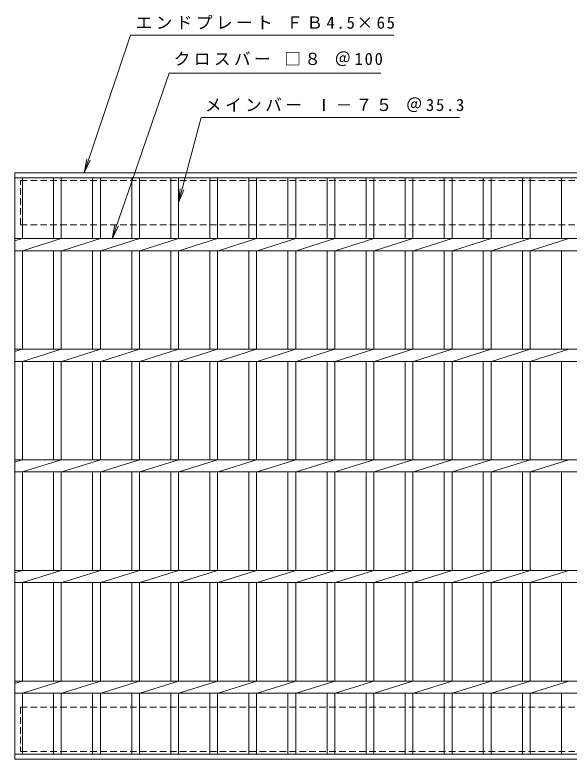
# Model space of a CAD drawing. Units: millimetres, scale not verified. Extents: x -747 to 908, y -688 to 577.
# Drawn here: x -745 to -244, y -96 to 577 of the extents above; entities that cross this region are included whole.
import ezdxf

# ---------------------------------------------------------------- set-up
doc = ezdxf.new("R2010")
doc.units = ezdxf.units.MM
doc.header["$LTSCALE"] = 5
doc.linetypes.add('DASHED1', pattern=[1.8, 1.2, -0.6])
for name, color, linetype, lineweight in [('B-1', 2, 'Continuous', 9), ('B-2', 3, 'Continuous', 9), ('B-5', 7, 'Continuous', 9)]:
    doc.layers.add(name, color=color, linetype=linetype, lineweight=lineweight)
doc.styles.add('ＭＳ ゴシック', font='')
doc.styles.get('ＭＳ ゴシック').set_extended_font_data('MS Gothic')

msp = doc.modelspace()

# ---------------------------------------------------------------- linework, layer by layer
at = {"layer": 'B-1', "linetype": 'DASHED1'}
for p, q in [((-739.756, 386.987), (-739.756, 426.986)), ((-739.756, 386.987), (245.244, 386.987)), ((-739.756, -49.013), (-739.756, -89.013)), ((-739.756, -49.013), (245.244, -49.013))]:
    msp.add_line(p, q, dxfattribs=at)
for points in [[(-739.756, 426.986), (245.244, 426.986), (245.244, 386.987)], [(-739.756, -89.013), (245.244, -89.013), (245.244, -49.013)]]:
    msp.add_lwpolyline(points, dxfattribs=at)
at = {"layer": 'B-2'}
for p, q in [((-744.756, -96.013), (-744.756, 433.987)), ((-744.756, 433.987), (250.244, 433.987)), ((-744.756, 429.487), (250.244, 429.487)), ((-737.755, 374.487), (-737.755, 429.487)), ((-709.855, 429.487), (-709.855, 374.487)), ((-702.855, 429.487), (-702.855, 374.487)), ((-674.555, 429.487), (-674.555, 374.487)), ((-667.555, 429.487), (-667.555, 374.487)), ((-639.255, 429.487), (-639.255, 374.487)), ((-632.255, 429.487), (-632.255, 374.487)), ((-603.955, 429.487), (-603.955, 374.487)), ((-596.955, 429.487), (-596.955, 374.487)), ((-568.655, 429.487), (-568.655, 374.487)), ((-561.655, 429.487), (-561.655, 374.487)), ((-533.355, 429.487), (-533.355, 374.487)), ((-526.355, 429.487), (-526.355, 374.487)), ((-498.055, 429.487), (-498.055, 374.487)), ((-491.055, 429.487), (-491.055, 374.487)), ((-462.755, 429.487), (-462.755, 374.487)), ((-455.755, 429.487), (-455.755, 374.487)), ((-427.455, 429.487), (-427.455, 374.487)), ((-420.455, 429.487), (-420.455, 374.487)), ((-392.155, 429.487), (-392.155, 374.487)), ((-385.155, 429.487), (-385.155, 374.487)), ((-356.855, 429.487), (-356.855, 374.487)), ((-349.855, 429.487), (-349.855, 374.487)), ((-321.555, 429.487), (-321.555, 374.487)), ((-314.556, 429.487), (-314.556, 374.487)), ((-286.255, 429.487), (-286.255, 374.487)), ((-279.255, 429.487), (-279.255, 374.487)), ((-250.955, 429.487), (-250.955, 374.487)), ((-744.756, 372.406), (-738.156, 374.487)), ((-744.756, 374.487), (250.244, 374.487)), ((-737.755, 363.487), (-702.855, 374.487)), ((-702.455, 363.487), (-667.556, 374.487)), ((-667.155, 363.487), (-632.256, 374.487)), ((-631.855, 363.487), (-596.955, 374.487)), ((-596.556, 363.487), (-561.656, 374.487)), ((-561.255, 363.487), (-526.355, 374.487)), ((-525.955, 363.487), (-491.055, 374.487)), ((-490.656, 363.487), (-455.756, 374.487)), ((-455.355, 363.487), (-420.455, 374.487)), ((-420.055, 363.487), (-385.155, 374.487)), ((-384.756, 363.487), (-349.856, 374.487)), ((-349.455, 363.487), (-314.556, 374.487)), ((-314.155, 363.487), (-279.255, 374.487)), ((-279.255, 363.487), (-244.356, 374.487)), ((-744.756, 363.487), (250.244, 363.487)), ((-737.755, 274.487), (-737.755, 363.487)), ((-709.855, 363.487), (-709.855, 274.487)), ((-702.855, 363.487), (-702.855, 274.487)), ((-674.555, 363.487), (-674.555, 274.487)), ((-667.555, 363.487), (-667.555, 274.487)), ((-639.255, 363.487), (-639.255, 274.487)), ((-632.255, 363.487), (-632.255, 274.487)), ((-603.955, 363.487), (-603.955, 274.487)), ((-596.955, 363.487), (-596.955, 274.487)), ((-568.655, 363.487), (-568.655, 274.487)), ((-561.655, 363.487), (-561.655, 274.487)), ((-533.355, 363.487), (-533.355, 274.487)), ((-526.355, 363.487), (-526.355, 274.487)), ((-498.055, 363.487), (-498.055, 274.487)), ((-491.055, 363.487), (-491.055, 274.487)), ((-462.755, 363.487), (-462.755, 274.487)), ((-455.755, 363.487), (-455.755, 274.487)), ((-427.455, 363.487), (-427.455, 274.487)), ((-420.455, 363.487), (-420.455, 274.487)), ((-392.155, 363.487), (-392.155, 274.487)), ((-385.155, 363.487), (-385.155, 274.487)), ((-356.855, 363.487), (-356.855, 274.487)), ((-349.855, 363.487), (-349.855, 274.487)), ((-321.555, 363.487), (-321.555, 274.487)), ((-314.556, 363.487), (-314.556, 274.487)), ((-286.255, 363.487), (-286.255, 274.487)), ((-279.255, 363.487), (-279.255, 274.487)), ((-250.955, 363.487), (-250.955, 274.487)), ((-744.756, 272.407), (-738.156, 274.487)), ((-744.756, 274.487), (250.244, 274.487)), ((-737.755, 263.487), (-702.855, 274.487)), ((-702.455, 263.487), (-667.556, 274.487)), ((-667.155, 263.487), (-632.256, 274.487)), ((-631.855, 263.487), (-596.955, 274.487)), ((-596.556, 263.487), (-561.656, 274.487)), ((-561.255, 263.487), (-526.355, 274.487)), ((-525.955, 263.487), (-491.055, 274.487)), ((-490.656, 263.487), (-455.756, 274.487)), ((-455.355, 263.487), (-420.455, 274.487)), ((-420.055, 263.487), (-385.155, 274.487)), ((-384.756, 263.487), (-349.856, 274.487)), ((-349.455, 263.487), (-314.556, 274.487)), ((-314.155, 263.487), (-279.255, 274.487)), ((-279.255, 263.487), (-244.356, 274.487)), ((-744.756, 263.486), (250.244, 263.486)), ((-737.755, 174.487), (-737.755, 263.486)), ((-709.855, 263.486), (-709.855, 174.487)), ((-702.855, 263.486), (-702.855, 174.487)), ((-674.555, 263.486), (-674.555, 174.487)), ((-667.555, 263.486), (-667.555, 174.487)), ((-639.255, 263.486), (-639.255, 174.487)), ((-632.255, 263.486), (-632.255, 174.487)), ((-603.955, 263.486), (-603.955, 174.487)), ((-596.955, 263.486), (-596.955, 174.487)), ((-568.655, 263.486), (-568.655, 174.487)), ((-561.655, 263.486), (-561.655, 174.487)), ((-533.355, 263.486), (-533.355, 174.487)), ((-526.355, 263.486), (-526.355, 174.487)), ((-498.055, 263.486), (-498.055, 174.487)), ((-491.055, 263.486), (-491.055, 174.487)), ((-462.755, 263.486), (-462.755, 174.487)), ((-455.755, 263.486), (-455.755, 174.487)), ((-427.455, 263.486), (-427.455, 174.487)), ((-420.455, 263.486), (-420.455, 174.487)), ((-392.155, 263.486), (-392.155, 174.487)), ((-385.155, 263.486), (-385.155, 174.487)), ((-356.855, 263.486), (-356.855, 174.487)), ((-349.855, 263.486), (-349.855, 174.487)), ((-321.555, 263.486), (-321.555, 174.487)), ((-314.556, 263.486), (-314.556, 174.487)), ((-286.255, 263.486), (-286.255, 174.487)), ((-279.255, 263.486), (-279.255, 174.487)), ((-250.955, 263.486), (-250.955, 174.487)), ((-744.756, 172.407), (-738.156, 174.487)), ((-744.756, 174.487), (250.244, 174.487)), ((-737.755, 163.487), (-702.855, 174.487)), ((-702.455, 163.487), (-667.556, 174.487)), ((-667.155, 163.487), (-632.256, 174.487)), ((-631.855, 163.487), (-596.955, 174.487)), ((-596.556, 163.487), (-561.656, 174.487)), ((-561.255, 163.487), (-526.355, 174.487)), ((-525.955, 163.487), (-491.055, 174.487)), ((-490.656, 163.487), (-455.756, 174.487)), ((-455.355, 163.487), (-420.455, 174.487)), ((-420.055, 163.487), (-385.155, 174.487)), ((-384.756, 163.487), (-349.856, 174.487)), ((-349.455, 163.487), (-314.556, 174.487)), ((-314.155, 163.487), (-279.255, 174.487)), ((-279.255, 163.487), (-244.356, 174.487)), ((-744.756, 163.486), (250.244, 163.486)), ((-737.755, 74.486), (-737.755, 163.486)), ((-709.855, 163.486), (-709.855, 74.486)), ((-702.855, 163.486), (-702.855, 74.486)), ((-674.555, 163.486), (-674.555, 74.486)), ((-667.555, 163.486), (-667.555, 74.486)), ((-639.255, 163.486), (-639.255, 74.486)), ((-632.255, 163.486), (-632.255, 74.486)), ((-603.955, 163.486), (-603.955, 74.486)), ((-596.955, 163.486), (-596.955, 74.486)), ((-568.655, 163.486), (-568.655, 74.486)), ((-561.655, 163.486), (-561.655, 74.486)), ((-533.355, 163.486), (-533.355, 74.486)), ((-526.355, 163.486), (-526.355, 74.486)), ((-498.055, 163.486), (-498.055, 74.486)), ((-491.055, 163.486), (-491.055, 74.486)), ((-462.755, 163.486), (-462.755, 74.486)), ((-455.755, 163.486), (-455.755, 74.486)), ((-427.455, 163.486), (-427.455, 74.486)), ((-420.455, 163.486), (-420.455, 74.486)), ((-392.155, 163.486), (-392.155, 74.486)), ((-385.155, 163.486), (-385.155, 74.486)), ((-356.855, 163.486), (-356.855, 74.486)), ((-349.855, 163.486), (-349.855, 74.486)), ((-321.555, 163.486), (-321.555, 74.486)), ((-314.556, 163.486), (-314.556, 74.486)), ((-286.255, 163.486), (-286.255, 74.486)), ((-279.255, 163.486), (-279.255, 74.486)), ((-250.955, 163.486), (-250.955, 74.486)), ((-744.756, 72.406), (-738.156, 74.487)), ((-744.756, 74.486), (250.244, 74.486)), ((-737.755, 63.487), (-702.855, 74.487)), ((-702.455, 63.487), (-667.556, 74.487)), ((-667.155, 63.487), (-632.256, 74.487)), ((-631.855, 63.487), (-596.955, 74.487)), ((-596.556, 63.487), (-561.656, 74.487)), ((-561.255, 63.487), (-526.355, 74.487)), ((-525.955, 63.487), (-491.055, 74.487)), ((-490.656, 63.487), (-455.756, 74.487)), ((-455.355, 63.487), (-420.455, 74.487)), ((-420.055, 63.487), (-385.155, 74.487)), ((-384.756, 63.487), (-349.856, 74.487)), ((-349.455, 63.487), (-314.556, 74.487)), ((-314.155, 63.487), (-279.255, 74.487)), ((-279.255, 63.487), (-244.356, 74.487)), ((-744.756, 63.487), (250.244, 63.487)), ((-737.755, -25.514), (-737.755, 63.487)), ((-709.855, 63.487), (-709.855, -25.514)), ((-702.855, 63.487), (-702.855, -25.514)), ((-674.555, 63.487), (-674.555, -25.514)), ((-667.555, 63.487), (-667.555, -25.514)), ((-639.255, 63.487), (-639.255, -25.514)), ((-632.255, 63.487), (-632.255, -25.514)), ((-603.955, 63.487), (-603.955, -25.514)), ((-596.955, 63.487), (-596.955, -25.514)), ((-568.655, 63.487), (-568.655, -25.514)), ((-561.655, 63.487), (-561.655, -25.514)), ((-533.355, 63.487), (-533.355, -25.514)), ((-526.355, 63.487), (-526.355, -25.514)), ((-498.055, 63.487), (-498.055, -25.514)), ((-491.055, 63.487), (-491.055, -25.514)), ((-462.755, 63.487), (-462.755, -25.514)), ((-455.755, 63.487), (-455.755, -25.514)), ((-427.455, 63.487), (-427.455, -25.514)), ((-420.455, 63.487), (-420.455, -25.514)), ((-392.155, 63.487), (-392.155, -25.514)), ((-385.155, 63.487), (-385.155, -25.514)), ((-356.855, 63.487), (-356.855, -25.514)), ((-349.855, 63.487), (-349.855, -25.514)), ((-321.555, 63.487), (-321.555, -25.514)), ((-314.556, 63.487), (-314.556, -25.514)), ((-286.255, 63.487), (-286.255, -25.514)), ((-279.255, 63.487), (-279.255, -25.514)), ((-250.955, 63.487), (-250.955, -25.514)), ((-744.756, -27.594), (-738.156, -25.513)), ((-744.756, -25.514), (250.244, -25.514)), ((-737.755, -36.513), (-702.855, -25.513)), ((-702.857, -25.514), (-702.855, -25.513)), ((-702.455, -36.513), (-667.556, -25.513)), ((-667.557, -25.514), (-667.556, -25.513)), ((-667.155, -36.513), (-632.256, -25.513)), ((-632.257, -25.514), (-632.256, -25.513)), ((-631.855, -36.513), (-596.955, -25.513)), ((-596.957, -25.514), (-596.955, -25.513)), ((-596.556, -36.513), (-561.656, -25.513)), ((-561.657, -25.514), (-561.656, -25.513)), ((-561.255, -36.513), (-526.355, -25.513)), ((-526.357, -25.514), (-526.355, -25.513)), ((-525.955, -36.513), (-491.055, -25.513)), ((-491.057, -25.514), (-491.055, -25.513)), ((-490.656, -36.513), (-455.756, -25.513)), ((-455.757, -25.514), (-455.756, -25.513)), ((-455.355, -36.513), (-420.455, -25.513)), ((-420.457, -25.514), (-420.455, -25.513)), ((-420.055, -36.513), (-385.155, -25.513)), ((-385.157, -25.514), (-385.155, -25.513)), ((-384.756, -36.513), (-349.856, -25.513)), ((-349.857, -25.514), (-349.856, -25.513)), ((-349.455, -36.513), (-314.556, -25.513)), ((-314.557, -25.514), (-314.556, -25.513)), ((-314.155, -36.513), (-279.255, -25.513)), ((-279.457, -25.514), (-279.456, -25.513)), ((-279.257, -25.514), (-279.255, -25.513)), ((-279.055, -36.513), (-244.155, -25.513)), ((-244.157, -25.514), (-244.155, -25.513)), ((-744.756, -36.513), (250.244, -36.513)), ((-737.755, -91.513), (-737.755, -36.513)), ((-709.855, -36.513), (-709.855, -91.513)), ((-702.855, -36.513), (-702.855, -91.513)), ((-674.555, -36.513), (-674.555, -91.513)), ((-667.555, -36.513), (-667.555, -91.513)), ((-639.255, -36.513), (-639.255, -91.513)), ((-632.255, -36.513), (-632.255, -91.513)), ((-603.955, -36.513), (-603.955, -91.513)), ((-596.955, -36.513), (-596.955, -91.513)), ((-568.655, -36.513), (-568.655, -91.513)), ((-561.655, -36.513), (-561.655, -91.513)), ((-533.355, -36.513), (-533.355, -91.513)), ((-526.355, -36.513), (-526.355, -91.513)), ((-498.055, -36.513), (-498.055, -91.513)), ((-491.055, -36.513), (-491.055, -91.513)), ((-462.755, -36.513), (-462.755, -91.513)), ((-455.755, -36.513), (-455.755, -91.513)), ((-427.455, -36.513), (-427.455, -91.513)), ((-420.455, -36.513), (-420.455, -91.513)), ((-392.155, -36.513), (-392.155, -91.513)), ((-385.155, -36.513), (-385.155, -91.513)), ((-356.855, -36.513), (-356.855, -91.513)), ((-349.855, -36.513), (-349.855, -91.513)), ((-321.555, -36.513), (-321.555, -91.513)), ((-314.556, -36.513), (-314.556, -91.513)), ((-286.255, -36.513), (-286.255, -91.513)), ((-279.255, -36.513), (-279.255, -91.513)), ((-250.955, -36.513), (-250.955, -91.513)), ((250.244, -91.513), (-744.756, -91.513)), ((250.244, -96.013), (-744.756, -96.013))]:
    msp.add_line(p, q, dxfattribs=at)
at = {"layer": 'B-5'}
for p, q in [((-656.853, 374.487), (-605.308, 523.987)), ((-605.308, 523.987), (-414.114, 523.987)), ((-596.955, 406.987), (-576.323, 483.987)), ((-576.323, 483.987), (-343.14, 483.987)), ((-682.202, 433.987), (-679.781, 446.25)), ((-682.202, 433.987), (-676.69, 445.205)), ((-596.955, 406.987), (-595.324, 419.38)), ((-596.955, 406.987), (-592.172, 418.535)), ((-656.853, 374.487), (-654.356, 386.735)), ((-656.853, 374.487), (-651.271, 385.671))]:
    msp.add_line(p, q, dxfattribs=at)
msp.add_lwpolyline([(-682.202, 433.987), (-640.173, 558.374), (-402.276, 558.374)], dxfattribs=at)

# ---------------------------------------------------------------- texts
at = {"layer": 'B-5', "char_height": 11, "attachment_point": 7, "style": 'ＭＳ ゴシック'}
for s, insert in [('\\T1.21;エンドプレート\\~ＦＢ4.5×65', (-635.664, 563.516)), ('\\T1.21;クロスバー\\~□８\\~＠100', (-601.243, 530.333)), ('\\T1.21;メインバー\\~Ⅰ－７５\\~＠35.3', (-573.028, 488.716))]:
    msp.add_mtext(s, dxfattribs=dict(at, insert=insert))

doc.saveas('drawing.dxf')
